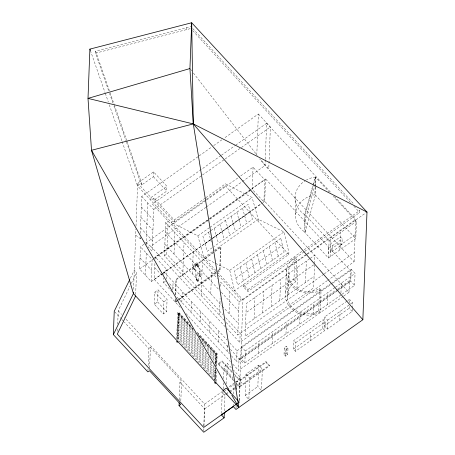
<?xml version="1.0" encoding="UTF-8"?>
<svg xmlns="http://www.w3.org/2000/svg" width="455" height="455" viewBox="0 0 455 455"><rect width="100%" height="100%" fill="white"/><g stroke="black" fill="none" stroke-linecap="round" stroke-linejoin="round"><path stroke-width="0.34" stroke-dasharray="2.27 1.71" d="M194.16 264.27C192.198 268.376 195.73 272.13 194.331 268.507M195.394 265.305L195.087 269.582L199.466 274.536L199.313 270.105M330.484 246.121L330.273 252.258L328.641 253.412L328.851 247.275L330.484 246.121L330.739 239.506M108.597 90.687L95.533 53.184L95.613 51.148L190.855 26.481M117.424 331.286L117.532 328.453M117.697 324.21L118.215 310.759L130.102 285.956M133.577 289.346L135.903 228.859M136.011 226.044L137.66 183.115L153.568 171.865L166.917 186.277L166.729 191.111L153.915 200.177L174.174 222.057L205.791 199.694M135.658 294.539L136.506 272.602L134.31 270.236L130.301 278.437M153.568 171.865L153.386 176.699L141.488 185.117L141.568 183.081L126.871 140.891M140.185 236.845L140.129 238.238L141.516 239.734M140.316 233.369L141.732 196.492L198.602 156.275M162.896 273.353L151.287 281.56L139.611 268.95L140.464 246.803L145.105 243.522M146.135 244.722L147.738 202.975M145.446 275.252L146.3 253.111M137.66 183.115L151.003 197.527L150.895 200.331L153.995 198.141L174.254 220.021L174.174 222.057M153.915 200.177L153.995 198.141M141.732 196.492L153.744 209.459L152.141 251.206L147.983 246.718M147.92 370.484L147.977 369.068M148.114 365.53L148.768 348.541L124.312 322.134M151.287 281.56L152.135 259.413L140.464 246.803M149.61 367.919L150.4 347.387L148.768 348.541M180.243 307.387L154.313 279.387L154.945 263.001M155.098 258.992L155.178 256.99L208.925 218.98M154.336 304.224L154.797 292.127L158.061 289.818L167.07 299.549L166.604 311.647L163.339 313.95L154.336 304.224L157.601 301.915L158.061 289.818M224.287 320.417L164.409 255.755L165.683 222.666L168.049 220.993L166.775 254.083L222.791 314.57M172.218 291.934L163.561 282.589L163.743 277.914M163.874 274.57L163.976 271.897L167.002 269.758L155.178 256.99M163.339 313.95L163.806 301.853L154.797 292.127M166.644 279.114L167.002 269.758M174.026 254.1L174.856 232.573M172.798 289.778L173.105 281.759M175.215 298.383L175.084 301.824L177.37 300.158M175.346 294.937L175.943 279.427L220.601 246.849L220.937 247.201L220.078 269.605L217.786 271.277M178.286 300.152L175.42 302.183L175.556 298.736M175.71 294.607L176.284 279.779L175.943 279.427M186.743 29.558L186.823 27.522M176.671 338.816L177.677 312.63L178.496 312.05L189.963 324.432M191.072 326.161L179.094 313.228L178.28 313.808L177.319 338.765L178.138 338.19L215.499 378.537L214.686 379.117M177.433 339.652L178.496 312.05M179.094 313.228L178.07 339.965L215.431 380.317L215.869 368.868L178.508 328.516L177.695 329.096M182.756 275.571L184.03 242.481M181.829 302.313L182.239 291.627M179.264 399.911L179.947 382.217L181.579 381.062L150.4 347.387M180.817 400.883L181.579 381.062M190.963 312.175L191.373 301.489M192.38 273.916L193.204 252.388M201.104 295.386L202.378 262.296M200.092 322.038L200.501 311.351M203.772 426.016L204.619 404.074L124.488 317.539M203.806 430.834L203.965 426.585M203.994 425.88L204.648 408.891L179.947 382.217M209.226 331.905L209.636 321.213M210.728 293.731L211.552 272.204M214.618 380.892L215.096 368.368M198.875 336.052L215.642 354.161L215.243 364.563L216.057 363.983L213.185 360.878M215.369 380.608L215.806 369.284M215.943 365.746L216.375 354.422L197.743 334.3M197.299 332.889L216.461 353.58L216 365.507L215.187 366.082M220.078 269.605L219.737 269.246L220.601 246.849M216.131 381.444L216.569 370.12M216.705 366.582L217.194 353.842L196.173 331.143M218.36 341.768L218.77 331.075M219.458 315.201L220.106 298.304M220.567 286.337L220.726 282.111M233.756 380.863L218.389 364.267L218.417 363.5L222.091 360.906L232.192 371.809M304.071 251.854L247.89 291.587L243.294 286.616L288.817 254.425L225.339 185.873L225.418 183.837L252.115 197.51L258.23 219.276L258.156 221.312M232.158 372.577L222.063 361.674L222.091 360.906M221.437 413.498L222.233 392.733L223.365 391.937M223.115 389.002L223.382 382.001M223.513 378.497L223.917 367.998L227.273 363.403L231.606 368.084M224.389 410.922L224.975 395.696L222.233 392.733M227.489 351.63L227.75 344.947M229.075 313.546L229.9 292.019M226.488 383.861L227.273 363.403M233.216 406.514L233.347 403.056M233.694 394.058L234.069 384.367L227.307 389.15M337.889 289.88L236.623 361.492L237.032 350.799L228.382 341.455M323.698 274.274L237.806 335.016L239.074 301.927L219.759 281.071M236.634 389.753L236.964 381.091L228.302 387.25M236.008 408.089L236.088 406.014M236.725 389.406L236.81 387.33M343.195 296.421L238.585 370.398L239.04 358.688L337.291 289.209M327.407 280.564L239.819 342.507L240.172 333.344L225.202 317.18M234.115 373.891L239.887 380.124L265.993 361.657L269.332 365.263L269.303 366.025L239.518 387.091L239.552 386.323L235.229 381.654M243.294 286.616L243.368 284.58L247.969 289.551L247.89 291.587M239.108 400.36L239.853 380.892L265.965 362.419L265.993 361.657M239.887 380.124L242.97 299.765L217.865 272.653M239.387 400.73L240.28 377.451L233.534 370.165M340.863 295.045L244.835 362.953L241.019 358.83L241.48 346.864L331.581 283.146M244.835 362.953L245.296 350.987L241.48 346.864M253.06 167.178L252.212 189.32L263.889 201.929L264.736 179.788L253.06 167.178L240.291 176.204M246.013 374.084L249.687 378.048L248.862 399.427L245.194 395.469L246.013 374.084L258.662 365.143L262.33 369.102L261.511 390.487M256.796 155.047L258.372 114.006L224.133 138.218M254.106 318.779L254.925 297.451M265.231 159.87L265.015 165.501L354.092 261.699L327.987 280.155M265.259 159.165L266.641 123.248L235.895 144.991M258.554 353.251L259.014 341.29M343.775 296.012L348.979 292.332L264.702 201.326L265.566 178.923L209.505 218.571M261.051 389.992L257.843 386.522L258.662 365.143M262.677 312.721L263.496 291.393M258.372 114.006L270.384 126.979L268.78 168.725L259.651 158.869M271.243 306.664L272.062 285.336M272.272 343.553L272.733 331.587M279.808 300.601L280.627 279.279M285.512 292.212L286.36 270.065M284.034 354.388L284.29 347.768L286.332 346.323L287.998 348.126L287.742 354.746L285.706 356.185L284.034 354.388L286.076 352.943L286.332 346.323M288.817 254.425L288.897 252.388L283.977 231.919L258.23 219.276L214.362 250.301M287.327 297.462L288.174 275.315M285.99 333.851L286.451 321.884M285.706 356.185L285.956 349.571L284.29 347.768M288.379 294.544L289.198 273.216M320.201 312.107A22.693 19.866 2.2 0 1 289.465 306.607A22.693 19.866 2.2 0 1 293.964 279.506L294.812 257.365L296.705 259.521L295.852 281.668A20.031 17.535 2.2 0 0 290.836 306.033A20.031 17.535 2.2 0 0 318.71 310.674L320.201 312.107L321.054 289.96L319.564 288.533A20.031 17.535 2.2 0 1 291.689 283.886A20.031 17.535 2.2 0 1 296.705 259.521M293.435 349.161L293.771 340.505L323.147 319.734L325.143 321.895L324.813 330.552L295.437 351.323L293.435 349.161L322.811 328.391L323.147 319.734M296.944 288.487L297.763 267.159M295.437 351.323L295.773 342.666L293.771 340.505M299.709 324.148L300.169 312.187M313.472 184.696L305.174 214.811L304.509 232.124L328.464 257.991L355.776 238.636L356.441 221.329L333.344 196.389M305.515 282.43L306.334 261.102M315.161 187.124L314.883 194.473L355.776 238.636M315.19 186.453L315.542 177.166L329.016 191.714M310.128 340.937L310.458 332.281M314.519 264.895L313.637 287.879L245.097 336.347L246.36 303.513L309.758 258.679M313.427 314.45L313.887 302.484M318.71 310.674L319.564 288.533M352.272 308.757L352.17 311.499L327.281 329.096L324.278 325.854L324.62 316.942L347.193 300.983M328.464 257.991L329.107 240.661L305.174 214.811M327.145 304.748L327.606 292.781M327.281 329.096L327.623 320.189L324.62 316.942M330.097 256.836L330.37 249.71L340.141 242.76L341.944 244.716L332.156 251.638L330.37 249.71M332.156 251.638L332.377 245.785L330.575 243.835L340.363 236.907L342.171 238.858L341.944 244.716M339.862 249.892L340.528 232.579M339.726 320.297L340.067 311.385M340.943 292.935L341.324 283.084M348.979 292.332L349.429 280.627L337.866 288.8M338.469 289.471L350.037 281.287L350.452 270.594L265.566 178.923M352.17 311.499L349.167 308.257L349.247 306.198M349.377 302.774L349.508 299.345L347.774 300.573M342.006 294.237L354.582 285.348L350.76 281.218L351.22 269.258L332.161 282.737M352.301 308.069L352.511 302.586L349.508 299.345M354.092 261.699L355.713 219.441L334.527 196.566M354.582 285.348L355.042 273.381L351.22 269.258M304.651 251.444L359.677 212.536L359.751 210.5L358.312 208.93M195.286 269.764L195.997 275.19M199.364 274.405L198.124 281.076C197.999 281.167 195.44 278.869 196.606 279.768M197.208 273.358L196.514 279.188L196.924 280.343M198.084 281.497C196.634 277.777 195.969 281.696 198.079 281.309M315.361 187.164L315.52 194.609A24.087 21.01 -1.2 0 0 296.08 210.517A24.087 21.01 -1.2 0 0 305.151 232.26L304.776 214.732L315.15 177.08A24.087 21.01 -1.2 0 0 306.425 179.992M313.66 184.008L315.542 177.166M304.918 221.431L314.536 186.522M314.724 185.833L315.292 183.78M305.151 232.26L315.52 194.609M197.265 264.742L196.867 263.786L197.544 265.049L197.834 264.122L199.08 265.76L198.261 264.048L196.787 262.649L196.805 264.315L196.452 264.628L199.66 268.786L200.57 272.107L199.279 270.952M131.319 283.414L136.506 272.602M196.577 264.617L194.99 263.32L193.938 263.917L195.371 266.13L194.376 268.569L193.551 267.625M240.28 377.451L236.93 382.052L235.485 380.488M176.284 279.779L214.641 251.797M215.215 251.382L220.937 247.201M177.945 299.737L217.45 270.918M218.019 270.503L219.737 269.246M175.42 302.183L178.286 300.095M178.855 299.674L217.217 271.692M204.619 404.074L222.523 391.351M215.949 270.583L137.552 185.919L141.568 183.081M199.182 155.866L211.37 147.249M213.691 145.606L221.812 139.861M151.003 197.527L166.917 186.277M220.817 155.655L152.368 204.056L216.335 273.137M221.397 155.246L235.315 145.401M153.744 209.459L201.906 175.402M202.486 174.993L224.537 159.398M225.117 158.988L240.786 147.909M241.366 147.494L270.384 126.979M205.296 198.067L171.154 222.205L197.857 235.883L203.971 257.644L229.718 270.293L234.632 290.762L288.897 252.388M205.87 197.658L225.418 183.837M206.365 199.29L225.339 185.873M145.685 243.112L206.047 200.422M206.627 200.012L239.711 176.614M145.714 242.606L150.747 246.314L205.853 207.344M206.433 206.934L241.815 181.909M242.396 181.499L265.015 165.501L260.243 159.341M153.881 258.184L250.807 189.638M251.387 189.229L264.736 179.788M139.611 268.95L154.12 258.69M154.7 258.281L251.052 190.144M164.409 255.755L166.775 254.083M197.857 235.883L209.402 227.722M209.977 227.312L252.115 197.51M154.313 279.387L162.407 273.665M162.987 273.256L212.11 238.517M212.69 238.107L262.393 202.958M262.973 202.549L264.702 201.326M163.476 272.937L212.229 238.46M212.809 238.05L260.982 203.982M205.023 243.812L210.756 239.762M211.33 239.353L250.307 211.791M212.235 247.753L207.144 251.359L202.902 236.27L248.185 204.244L252.428 219.333L213.935 246.553M163.561 282.589L165.58 281.162M203.971 257.644L213.787 250.705M163.806 301.853L167.07 299.549M178.861 299.748L217.268 272.59M217.837 272.187L220.703 270.156M229.718 270.293L283.977 231.919M178.229 315.053L179.048 314.479L192.937 329.483M178.178 316.424L178.997 315.844L195.758 333.953M178.121 317.869L178.94 317.294L196.662 336.433M235.906 278.09L282.418 245.2M178.059 319.541L178.878 318.961L201.389 343.275M178.002 321.014L178.821 320.434L203.249 346.818M177.939 322.64L178.758 322.066L204.625 349.997M177.882 324.21L178.696 323.636L207.435 354.673M177.82 325.735L178.639 325.154L209.294 358.261M177.751 327.481L178.57 326.9L212.104 363.113M177.632 330.58L178.451 330.006L215.812 370.359L214.999 370.933M177.564 332.457L178.377 331.883L215.744 372.23L214.925 372.81M177.507 333.976L178.32 333.401L215.687 373.748L214.868 374.328M177.439 335.733L178.252 335.159L215.619 375.506L214.8 376.086M177.376 337.286L178.195 336.706L215.556 377.058L214.743 377.639M247.969 289.551L301.836 251.456M304.15 249.818L359.751 210.5M239.074 301.927L306.408 254.311M306.988 253.901L355.713 219.441M242.97 299.765L306.721 254.681M307.301 254.271L366.992 212.058M329.107 240.661L356.441 221.329M310.293 258.303L314.9 255.045L314.547 264.224L246.007 312.693M332.377 245.785L342.171 238.858M340.039 245.308L355.952 234.058M245.541 324.836L314.081 276.367M324.278 273.864L354.445 252.536M215.642 354.161L216.461 353.58M216.375 354.422L217.194 353.842M215.596 355.406L216.409 354.826L197.732 334.652M215.545 356.777L216.358 356.197L200.553 339.129M215.488 358.221L216.301 357.647L202.89 343.161M215.425 359.888L216.239 359.313L206.661 348.968M215.369 361.361L216.182 360.787L208.037 351.988M215.306 362.993L216.119 362.413L210.369 356.208M237.032 350.799L331.934 283.687M332.514 283.283L350.452 270.594M218.389 364.267L222.063 361.674M215.056 369.443L215.869 368.868M245.296 350.987L335.034 287.526M335.403 287.27L355.042 273.381M241.019 358.83L336.899 291.024M337.479 290.614L350.76 281.218M223.928 391.539L226.744 389.548M285.956 349.571L287.998 348.126M295.773 342.666L325.143 321.895M327.623 320.189L352.511 302.586M204.648 408.891L225.356 394.252M225.93 393.842L228.802 391.812M229.383 391.402L235.133 387.336M235.707 386.926L239.734 384.083L236.964 381.091M249.687 378.048L262.33 369.102M226.101 394.9L229.485 392.506M230.048 392.108L235.116 388.524M324.278 325.854L349.167 308.257M239.552 386.323L269.332 365.263M245.194 395.469L257.843 386.522M200.433 276.56L199.864 276.555L200.098 276.094L199.705 275.685L199.847 275.195L200.723 276.191L200.49 272.039M196.822 280.087L198.044 281.508M95.533 53.184L190.776 28.517M197.476 265.515C198.204 267.546 199.347 267.085 198.795 265.447M196.281 275.36L195.786 275.212L196.412 279.563M135.658 235.195L141.806 239.728M198.46 267.022L196.714 265.185M196.111 279.563L196.719 280.263M266.641 123.248L330.677 192.402M349.429 280.627L350.037 281.287M322.811 328.391L324.813 330.552M153.386 176.699L166.729 191.111M218.263 275.224L241.44 300.254M165.683 222.666L217.348 278.46M286.076 352.943L287.742 354.746M165.33 231.84L218.923 289.721M221.34 292.332L238.721 311.101M141.334 206.928L153.341 219.896M140.931 217.365L152.943 230.332M164.852 244.193L221.83 305.72M222.313 306.243L238.249 323.454M265.965 362.419L269.303 366.025M140.532 227.801L152.539 240.769M226.215 322.504L237.806 335.016M150.747 246.314L226.34 327.947M226.817 328.47L239.819 342.507M163.976 271.897L226.943 339.896M154.763 267.676L162.805 276.361M227.949 346.71L168.942 282.993M230.361 349.315L243.47 363.477M177.023 297.126L229.411 353.706M231.339 355.782L236.623 361.492M140.038 257.877L151.714 270.486M186.027 313.637L230.389 361.543M232.801 364.148L238.585 370.398M177.677 312.63L192.965 329.136M178.28 313.808L193.608 330.358M235.047 375.693L243.192 384.492M223.917 367.998L233.074 377.889M218.417 363.5L233.307 379.578M236.156 383.457L239.518 387.091M157.601 301.915L166.604 311.647M118.215 310.759L121.593 314.411M114.717 311.777L121.434 319.023M121.912 319.541L123.828 321.617M192.772 28.568L353.996 204.227M192.698 30.604L350.56 202.6M353.916 206.263L359.677 212.536M199.847 275.195L199.318 270.998M199.899 276.566L200.638 276.725L200.615 276.066M293.964 279.506L295.852 281.668M190.372 69.109L191.674 70.792M193.409 73.033L257.206 155.417M193.921 269.184L193.614 268.433M194.484 270.003L193.773 268.581M95.613 51.148L114.04 104.053M114.273 104.724L126.638 140.22M109.53 93.366L113.028 103.41M113.96 106.089L126.325 141.585M126.558 142.256L141.488 185.117M90.369 50.459L105.082 92.706M105.315 93.377L108.353 102.096M109.285 104.775L121.9 140.987M122.133 141.659L137.552 185.919M242.526 208.248L246.769 223.337M236.867 212.252L241.105 227.341M231.203 216.256L235.445 231.345M225.543 220.254L229.786 235.343M219.884 224.258L224.122 239.347M214.225 228.262L218.463 243.351M208.561 232.266L211.512 242.765M274.951 242.43L278.255 256.193M269.138 246.542L272.443 260.305M263.32 250.654L266.63 264.418M257.507 254.766L260.817 268.53M251.695 258.878L254.999 272.642M245.882 262.99L249.186 276.748M240.069 267.096L243.374 280.86M315.15 177.08L315.349 186.487M295.062 197.038L295.432 214.567M321.054 289.96A22.693 19.866 2.2 0 1 290.318 284.46A22.693 19.866 2.2 0 1 294.812 257.365M304.776 214.732A24.087 21.01 -1.2 0 1 305.305 180.641M280.763 238.323L234.257 271.208L237.561 284.972L284.068 252.081L280.763 238.323"/><path stroke-width="0.68" d="M89.902 49.117L88.008 98.399L91.5 150.286L133.417 293.589L238.835 407.441L193.295 123.919L189.934 68.551L191.697 22.75L89.902 49.117L90.369 50.459M224.338 412.304L224.127 417.844L203.749 432.25L179.048 405.576L180.68 404.421L149.502 370.745L147.869 371.9L113.34 334.613L114.239 311.26L129.681 279.7M133.469 292.173L133.417 293.589L113.34 334.613M179.048 405.576L179.156 402.743M362.857 319.734L366.992 212.058L191.697 22.75L193.295 123.919L362.857 319.734L235.957 409.472L233.216 406.514L221.386 414.88L224.127 417.844M135.607 295.955L117.316 334.118L203.721 427.427L239.336 402.14L226.323 388.092L223.058 390.401M177.382 341.068L176.563 341.648L177.183 342.314L178.002 341.739M215.363 382.092L214.55 382.666L215.261 383.44L216.079 382.86M189.934 68.551L88.008 98.399L193.295 123.919L366.992 212.058M193.295 123.919L91.5 150.286L230.708 393.257M231.771 395.105L238.835 407.441"/></g></svg>
